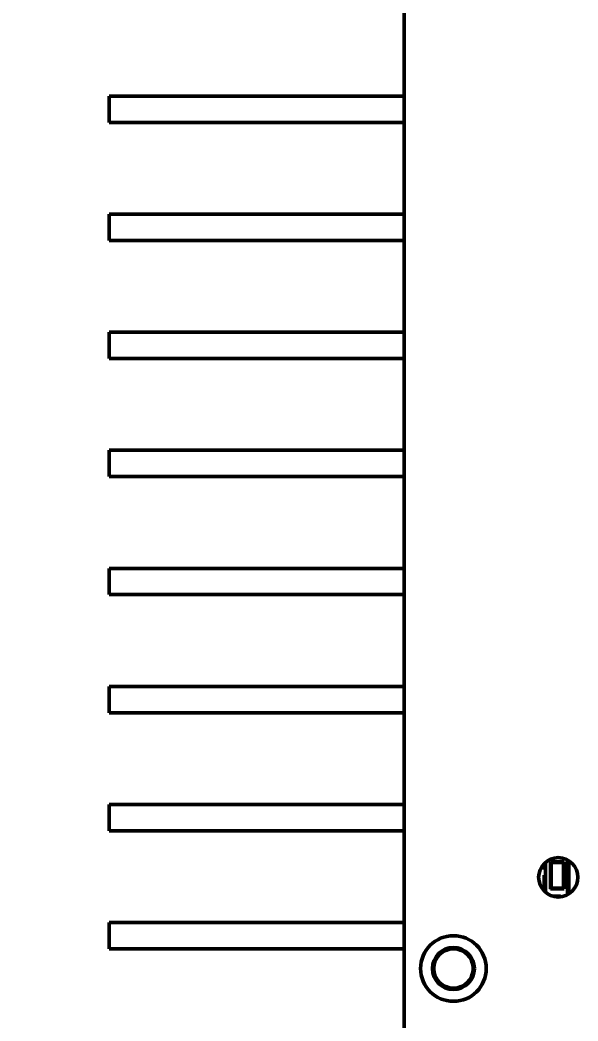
# Model space of a CAD drawing. Header units: millimetres. Extents: x 3412 to 5643, y 891 to 1933.
# Drawn here: x 3643.4 to 3685.9, y 1457.2 to 1533.5 of the extents above; entities that cross this region are included whole.
import ezdxf

# ---------------------------------------------------------------- set-up
doc = ezdxf.new("R2010")
doc.units = ezdxf.units.MM
doc.header["$LTSCALE"] = 1.8
doc.layers.add('외형선(ISO)', color=7, linetype='Continuous', lineweight=50)
doc.layers.add('치수(ISO)', color=7, linetype='Continuous', lineweight=25)
doc.styles.add('레이블 문자 (JIS)', font='')
doc.styles.get('레이블 문자 (JIS)').set_extended_font_data('Gulim')
doc.dimstyles.new('복사 대상기본값 (JIS)', dxfattribs={"dimscale": 1.5, "dimtxt": 3, "dimasz": 2, "dimexe": 1, "dimexo": 0.5, "dimgap": 0.8, "dimtad": 1, "dimdsep": 46, "dimtxsty": '레이블 문자 (JIS)', "dimblk": 'Filled-1', "dimcen": 0.09, "dimdle": 10, "dimclrd": 256, "dimclre": 256, "dimclrt": 256, "dimazin": 2, "dimtfac": 0.666667, "dimtmove": 0, "dimatfit": 3, "dimldrblk": 'OPEN', "dimfxl": 1, "dimtolj": 1, "dimtzin": 0, "dimlwd": -1, "dimlwe": -1, "dimarcsym": 0})

# ---------------------------------------------------------------- blocks, each defined once
blk = doc.blocks.new('Filled-1')
at = {"color": 0}
for p, q in [((0, 0), (-1, 0.1)), ((-1, 0.1), (-1, -0.1)), ((-1, 0), (0, 0)), ((-1, -0.1), (0, 0))]:
    blk.add_line(p, q, dxfattribs=at)
at = {"color": 0, "flags": 128}
blk.add_lwpolyline([(-1, -0.1), (0, 0), (-1, 0.1), (-1, -0.1)], dxfattribs=at)
at = {"color": 0}
blk.add_solid([(-1, -0.1), (0, 0), (-1, 0.1), (-1, -0.1)], dxfattribs=at)
blk = doc.blocks.new('*D662')
at = {"layer": 'Defpoints', "color": 0}
for p in [(3567.637, 1605.67), (3675.687, 1605.67), (3675.687, 1393.67)]:
    blk.add_point(p, dxfattribs=at)
at = {"layer": '치수(ISO)'}
for p, q in [((3674.937, 1605.67), (3566.137, 1605.67)), ((3567.637, 1396.67), (3567.637, 1602.67)), ((3674.937, 1393.67), (3566.137, 1393.67))]:
    blk.add_line(p, q, dxfattribs=at)
at = {"layer": '치수(ISO)', "linetype": 'ByBlock', "xscale": 3, "yscale": 3, "zscale": 3}
for p, rotation in [((3567.637, 1605.67), 90), ((3567.637, 1393.67), 270)]:
    blk.add_blockref('Filled-1', p, dxfattribs=dict(at, rotation=rotation))
at = {"layer": '치수(ISO)', "insert": (3556.927, 1499.67), "char_height": 15, "attachment_point": 5, "rotation": 90, "style": '레이블 문자 (JIS)'}
blk.add_mtext('\\A1;212', dxfattribs=at)
blk = doc.blocks.new('_Open')
at = {"color": 0, "linetype": 'ByBlock', "lineweight": -2}
for p, q in [((-1, 0.167), (0, 0)), ((-1, -0.167), (0, 0)), ((0, 0), (-1, 0))]:
    blk.add_line(p, q, dxfattribs=at)

msp = doc.modelspace()

# ---------------------------------------------------------------- linework, layer by layer
at = {"layer": '외형선(ISO)'}
for p, q in [((3672.687, 1409.27), (3672.687, 1590.07)), ((3650.187, 1527.67), (3672.687, 1527.67)), ((3650.187, 1525.67), (3650.187, 1527.67)), ((3672.687, 1525.67), (3650.187, 1525.67)), ((3650.187, 1518.67), (3672.687, 1518.67)), ((3650.187, 1516.67), (3650.187, 1518.67)), ((3672.687, 1516.67), (3650.187, 1516.67)), ((3650.187, 1509.67), (3672.687, 1509.67)), ((3650.187, 1507.67), (3650.187, 1509.67)), ((3672.687, 1507.67), (3650.187, 1507.67)), ((3650.187, 1500.67), (3672.687, 1500.67)), ((3650.187, 1498.67), (3650.187, 1500.67)), ((3672.687, 1498.67), (3650.187, 1498.67)), ((3650.187, 1491.67), (3672.687, 1491.67)), ((3650.187, 1489.67), (3650.187, 1491.67)), ((3672.687, 1489.67), (3650.187, 1489.67)), ((3650.187, 1482.67), (3672.687, 1482.67)), ((3650.187, 1480.67), (3650.187, 1482.67)), ((3672.687, 1480.67), (3650.187, 1480.67)), ((3650.187, 1473.67), (3672.687, 1473.67)), ((3650.187, 1471.67), (3650.187, 1473.67)), ((3672.687, 1471.67), (3650.187, 1471.67)), ((3683.347, 1468.712), (3683.347, 1469.15)), ((3683.447, 1469.247), (3683.447, 1466.993)), ((3683.467, 1466.976), (3683.467, 1469.264)), ((3683.837, 1469.295), (3683.837, 1467.245)), ((3683.837, 1469.295), (3684.892, 1469.295)), ((3683.892, 1467.295), (3683.892, 1469.245)), ((3683.892, 1469.245), (3684.842, 1469.245)), ((3684.842, 1469.245), (3684.842, 1467.295)), ((3684.892, 1469.295), (3684.892, 1467.245)), ((3685.147, 1466.799), (3685.147, 1469.441)), ((3685.217, 1466.839), (3685.217, 1469.401)), ((3685.247, 1469.33), (3685.217, 1469.33)), ((3685.247, 1469.169), (3685.217, 1469.169)), ((3685.227, 1469.33), (3685.227, 1469.395)), ((3685.247, 1466.858), (3685.247, 1469.383)), ((3683.447, 1468.712), (3683.347, 1468.712)), ((3683.447, 1468.28), (3683.347, 1468.28)), ((3683.347, 1467.09), (3683.347, 1468.28)), ((3685.222, 1468.31), (3685.217, 1468.31)), ((3685.247, 1468.272), (3685.217, 1468.272)), ((3685.217, 1468.23), (3685.222, 1468.23)), ((3685.222, 1468.31), (3685.222, 1468.76)), ((3685.247, 1468.669), (3685.222, 1468.669)), ((3685.247, 1468.53), (3685.222, 1468.53)), ((3685.247, 1468.33), (3685.222, 1468.33)), ((3685.222, 1467.78), (3685.222, 1468.23)), ((3685.247, 1468.13), (3685.222, 1468.13)), ((3685.227, 1468.272), (3685.227, 1468.33)), ((3685.247, 1468.28), (3685.227, 1468.28)), ((3684.842, 1467.295), (3683.892, 1467.295)), ((3685.247, 1467.73), (3685.217, 1467.73)), ((3685.247, 1467.543), (3685.217, 1467.543)), ((3685.247, 1467.93), (3685.222, 1467.93)), ((3685.227, 1467.73), (3685.227, 1467.93)), ((3683.837, 1467.245), (3684.892, 1467.245)), ((3684.512, 1466.69), (3684.112, 1466.69)), ((3685.247, 1467.043), (3685.217, 1467.043)), ((3685.217, 1466.93), (3685.247, 1466.93)), ((3650.187, 1464.67), (3672.687, 1464.67)), ((3650.187, 1462.67), (3650.187, 1464.67)), ((3672.687, 1462.67), (3650.187, 1462.67))]:
    msp.add_line(p, q, dxfattribs=at)
for centre, radius in [((3684.437, 1468.12), 1.5), ((3676.437, 1461.17), 2.5), ((3676.437, 1461.17), 1.6), ((3676.437, 1461.17), 1.5)]:
    msp.add_circle(centre, radius, dxfattribs=at)
for centre, radius, start, end in [((3683.937, 1469.145), 0.1, 116.74368, 180), ((3685.142, 1468.765), 0.08, 4.09604, 19.9929), ((3685.072, 1468.76), 0.15, 0, 4.09604), ((3683.937, 1467.395), 0.1, 180, 243.25632), ((3685.142, 1467.775), 0.08, 340.0071, 355.90396), ((3685.072, 1467.78), 0.15, 355.90396, 0), ((3684.112, 1466.44), 0.25, 90, 109.12106), ((3684.512, 1466.44), 0.25, 52.16611, 90)]:
    msp.add_arc(centre, radius, start, end, dxfattribs=at)

# ---------------------------------------------------------------- dimensions: what is measured, and where the dimension line sits
at = {"layer": '치수(ISO)'}
dim = msp.add_linear_dim(base=(3567.637, 1605.67), p1=(3675.687, 1393.67), p2=(3675.687, 1605.67), angle=90, dimstyle='복사 대상기본값 (JIS)', override={"dimtxt": 10, "dimgap": 2, "dimtxsty": '레이블 문자 (JIS)', "dimtofl": 0, "dimatfit": 1, "dimldrblk": 'Open'}, dxfattribs=at)
dim.commit()
dim.dimension.update_dxf_attribs({"geometry": '*D662', "text_midpoint": (3567.637, 1499.67), "dimtype": 160})

doc.saveas('drawing.dxf')
